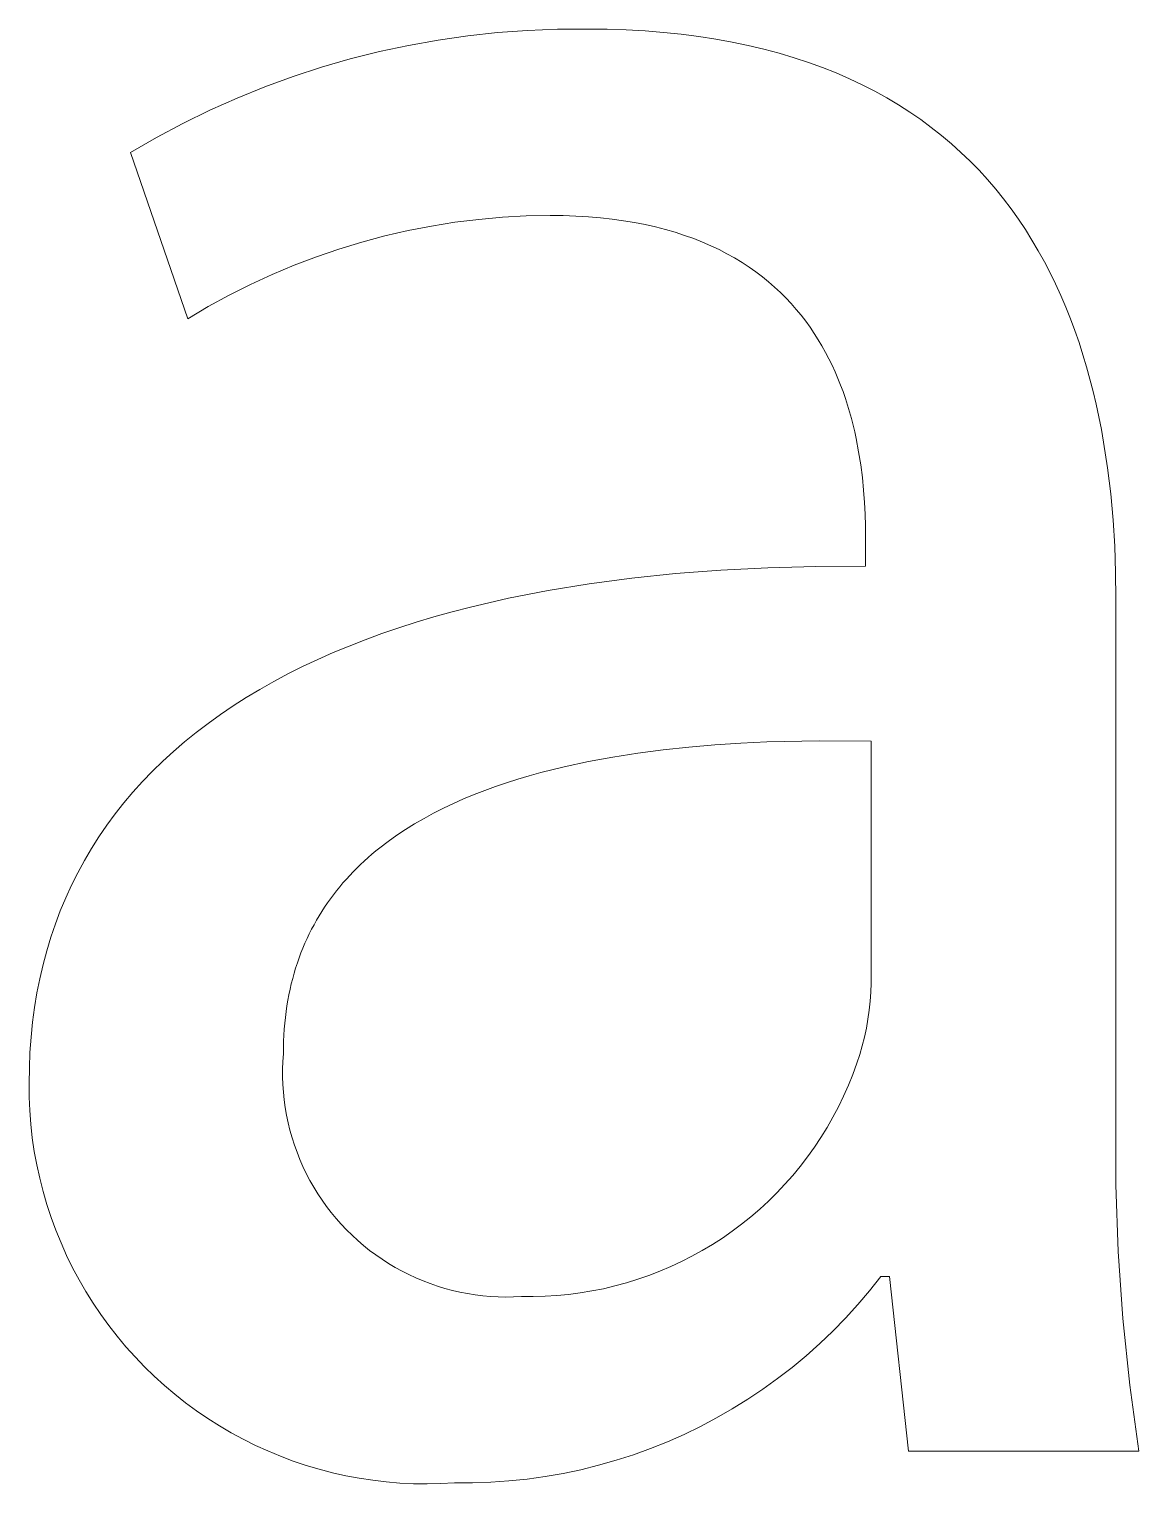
# Model space of a CAD drawing. Header units: millimetres. Extents: x -987 to 2591, y -102 to 2398.
# Drawn here: x 2364.28 to 2378.11, y 149.33 to 167.47 of the extents above; entities that cross this region are included whole.
import ezdxf

# ---------------------------------------------------------------- set-up
doc = ezdxf.new("R2010")
doc.units = ezdxf.units.MM
doc.header["$MEASUREMENT"] = 0
doc.layers.add('Domyślny', color=7, linetype='Continuous', true_color=0x000000)

msp = doc.modelspace()

# ---------------------------------------------------------------- linework, layer by layer
at = {"layer": 'Domyślny', "color": 18, "lineweight": 15, "true_color": 0x000000}
for p, q in [((2369.378, 167.331), (2369.747, 167.384)), ((2369.747, 167.384), (2370.119, 167.424)), ((2370.119, 167.424), (2370.491, 167.452)), ((2370.491, 167.452), (2370.864, 167.466)), ((2370.864, 167.466), (2371.237, 167.468)), ((2371.237, 167.468), (2371.483, 167.466)), ((2371.483, 167.466), (2371.723, 167.458)), ((2371.723, 167.458), (2371.957, 167.445)), ((2371.957, 167.445), (2372.185, 167.427)), ((2372.185, 167.427), (2372.408, 167.404)), ((2372.408, 167.404), (2372.625, 167.376)), ((2372.625, 167.376), (2372.837, 167.343)), ((2368.645, 167.187), (2369.01, 167.265)), ((2369.01, 167.265), (2369.378, 167.331)), ((2372.837, 167.343), (2373.043, 167.306)), ((2373.043, 167.306), (2373.243, 167.264)), ((2373.243, 167.264), (2373.439, 167.218)), ((2373.439, 167.218), (2373.629, 167.167)), ((2367.925, 166.992), (2368.283, 167.096)), ((2368.283, 167.096), (2368.645, 167.187)), ((2373.629, 167.167), (2373.814, 167.112)), ((2373.814, 167.112), (2373.994, 167.053)), ((2373.994, 167.053), (2374.169, 166.989)), ((2367.219, 166.748), (2367.57, 166.876)), ((2367.57, 166.876), (2367.925, 166.992)), ((2374.169, 166.989), (2374.339, 166.921)), ((2374.339, 166.921), (2374.504, 166.85)), ((2374.504, 166.85), (2374.663, 166.774)), ((2366.873, 166.608), (2367.219, 166.748)), ((2374.663, 166.774), (2374.819, 166.694)), ((2374.819, 166.694), (2374.969, 166.611)), ((2366.532, 166.456), (2366.873, 166.608)), ((2374.969, 166.611), (2375.115, 166.524)), ((2375.115, 166.524), (2375.256, 166.434)), ((2365.866, 166.118), (2366.196, 166.293)), ((2366.196, 166.293), (2366.532, 166.456)), ((2375.256, 166.434), (2375.392, 166.34)), ((2375.392, 166.34), (2375.524, 166.243)), ((2365.543, 165.931), (2365.866, 166.118)), ((2375.524, 166.243), (2375.652, 166.142)), ((2375.652, 166.142), (2375.775, 166.038)), ((2366.258, 163.858), (2365.543, 165.931)), ((2375.775, 166.038), (2375.894, 165.931)), ((2375.894, 165.931), (2376.008, 165.821)), ((2376.008, 165.821), (2376.119, 165.708)), ((2376.119, 165.708), (2376.225, 165.592)), ((2376.225, 165.592), (2376.327, 165.473)), ((2376.327, 165.473), (2376.425, 165.351)), ((2376.425, 165.351), (2376.52, 165.227)), ((2376.52, 165.227), (2376.61, 165.1)), ((2369.588, 165.06), (2369.295, 165.013)), ((2369.883, 165.096), (2369.588, 165.06)), ((2370.179, 165.123), (2369.883, 165.096)), ((2370.476, 165.139), (2370.179, 165.123)), ((2370.773, 165.145), (2370.476, 165.139)), ((2370.936, 165.143), (2370.773, 165.145)), ((2371.095, 165.138), (2370.936, 165.143)), ((2371.25, 165.128), (2371.095, 165.138)), ((2371.4, 165.116), (2371.25, 165.128)), ((2371.546, 165.099), (2371.4, 165.116)), ((2371.687, 165.08), (2371.546, 165.099)), ((2371.825, 165.057), (2371.687, 165.08)), ((2371.958, 165.031), (2371.825, 165.057)), ((2372.087, 165.002), (2371.958, 165.031)), ((2376.61, 165.1), (2376.697, 164.971)), ((2368.713, 164.89), (2368.426, 164.813)), ((2369.003, 164.957), (2368.713, 164.89)), ((2369.295, 165.013), (2369.003, 164.957)), ((2372.212, 164.97), (2372.087, 165.002)), ((2372.333, 164.935), (2372.212, 164.97)), ((2372.45, 164.897), (2372.333, 164.935)), ((2372.563, 164.856), (2372.45, 164.897)), ((2372.672, 164.813), (2372.563, 164.856)), ((2376.697, 164.971), (2376.779, 164.839)), ((2376.779, 164.839), (2376.858, 164.705)), ((2368.142, 164.727), (2367.861, 164.631)), ((2368.426, 164.813), (2368.142, 164.727)), ((2372.778, 164.767), (2372.672, 164.813)), ((2372.88, 164.719), (2372.778, 164.767)), ((2372.978, 164.668), (2372.88, 164.719)), ((2373.073, 164.615), (2372.978, 164.668)), ((2376.858, 164.705), (2376.934, 164.569)), ((2367.583, 164.525), (2367.309, 164.41)), ((2367.861, 164.631), (2367.583, 164.525)), ((2373.165, 164.56), (2373.073, 164.615)), ((2373.253, 164.502), (2373.165, 164.56)), ((2373.337, 164.443), (2373.253, 164.502)), ((2376.934, 164.569), (2377.006, 164.431)), ((2367.309, 164.41), (2367.039, 164.286)), ((2373.419, 164.381), (2373.337, 164.443)), ((2373.497, 164.317), (2373.419, 164.381)), ((2373.572, 164.252), (2373.497, 164.317)), ((2377.006, 164.431), (2377.074, 164.291)), ((2377.074, 164.291), (2377.139, 164.148)), ((2366.774, 164.152), (2366.513, 164.01)), ((2367.039, 164.286), (2366.774, 164.152)), ((2373.644, 164.185), (2373.572, 164.252)), ((2373.713, 164.117), (2373.644, 164.185)), ((2373.778, 164.046), (2373.713, 164.117)), ((2377.139, 164.148), (2377.201, 164.004)), ((2366.513, 164.01), (2366.258, 163.858)), ((2373.841, 163.975), (2373.778, 164.046)), ((2373.902, 163.902), (2373.841, 163.975)), ((2377.201, 164.004), (2377.259, 163.858)), ((2373.959, 163.827), (2373.902, 163.902)), ((2374.014, 163.752), (2373.959, 163.827)), ((2374.065, 163.675), (2374.014, 163.752)), ((2377.259, 163.858), (2377.314, 163.711)), ((2374.115, 163.597), (2374.065, 163.675)), ((2374.162, 163.519), (2374.115, 163.597)), ((2377.314, 163.711), (2377.366, 163.561)), ((2374.206, 163.439), (2374.162, 163.519)), ((2374.248, 163.359), (2374.206, 163.439)), ((2377.366, 163.561), (2377.414, 163.41)), ((2377.414, 163.41), (2377.46, 163.258)), ((2374.288, 163.278), (2374.248, 163.359)), ((2374.325, 163.196), (2374.288, 163.278)), ((2377.46, 163.258), (2377.502, 163.105)), ((2374.36, 163.114), (2374.325, 163.196)), ((2374.393, 163.032), (2374.36, 163.114)), ((2374.424, 162.949), (2374.393, 163.032)), ((2377.502, 163.105), (2377.542, 162.95)), ((2374.453, 162.865), (2374.424, 162.949)), ((2374.48, 162.782), (2374.453, 162.865)), ((2377.542, 162.95), (2377.579, 162.794)), ((2374.505, 162.699), (2374.48, 162.782)), ((2374.528, 162.615), (2374.505, 162.699)), ((2377.579, 162.794), (2377.612, 162.636)), ((2374.55, 162.532), (2374.528, 162.615)), ((2374.57, 162.449), (2374.55, 162.532)), ((2377.612, 162.636), (2377.644, 162.478)), ((2377.644, 162.478), (2377.672, 162.319)), ((2374.588, 162.366), (2374.57, 162.449)), ((2374.619, 162.201), (2374.588, 162.366)), ((2377.672, 162.319), (2377.721, 161.998)), ((2374.645, 162.038), (2374.619, 162.201)), ((2374.665, 161.878), (2374.645, 162.038)), ((2377.721, 161.998), (2377.76, 161.675)), ((2374.681, 161.721), (2374.665, 161.878)), ((2374.692, 161.568), (2374.681, 161.721)), ((2377.76, 161.675), (2377.79, 161.349)), ((2374.699, 161.421), (2374.692, 161.568)), ((2374.703, 161.278), (2374.699, 161.421)), ((2374.704, 161.142), (2374.703, 161.278)), ((2377.79, 161.349), (2377.81, 161.023)), ((2374.704, 160.773), (2374.704, 161.142)), ((2377.81, 161.023), (2377.822, 160.695)), ((2371.79, 160.624), (2372.338, 160.681)), ((2372.338, 160.681), (2372.903, 160.724)), ((2372.903, 160.724), (2373.486, 160.754)), ((2373.486, 160.754), (2374.086, 160.77)), ((2374.086, 160.77), (2374.704, 160.773)), ((2377.822, 160.695), (2377.826, 160.368)), ((2370.749, 160.47), (2371.26, 160.554)), ((2371.26, 160.554), (2371.79, 160.624)), ((2369.781, 160.264), (2370.256, 160.374)), ((2370.256, 160.374), (2370.749, 160.47)), ((2377.826, 160.368), (2377.826, 153.898)), ((2369.104, 160.075), (2369.325, 160.141)), ((2369.325, 160.141), (2369.551, 160.204)), ((2369.551, 160.204), (2369.781, 160.264)), ((2368.676, 159.933), (2368.887, 160.005)), ((2368.887, 160.005), (2369.104, 160.075)), ((2368.069, 159.696), (2368.267, 159.778)), ((2368.267, 159.778), (2368.469, 159.857)), ((2368.469, 159.857), (2368.676, 159.933)), ((2367.689, 159.522), (2367.877, 159.61)), ((2367.877, 159.61), (2368.069, 159.696)), ((2367.328, 159.335), (2367.506, 159.43)), ((2367.506, 159.43), (2367.689, 159.522)), ((2366.986, 159.136), (2367.154, 159.237)), ((2367.154, 159.237), (2367.328, 159.335)), ((2366.664, 158.925), (2366.822, 159.032)), ((2366.822, 159.032), (2366.986, 159.136)), ((2366.51, 158.814), (2366.664, 158.925)), ((2366.217, 158.584), (2366.361, 158.701)), ((2366.361, 158.701), (2366.51, 158.814)), ((2366.079, 158.465), (2366.217, 158.584)), ((2372.503, 158.519), (2372.184, 158.485)), ((2372.826, 158.546), (2372.503, 158.519)), ((2373.15, 158.568), (2372.826, 158.546)), ((2373.476, 158.583), (2373.15, 158.568)), ((2374.128, 158.597), (2373.476, 158.583)), ((2374.776, 158.592), (2374.128, 158.597)), ((2374.776, 155.578), (2374.776, 158.592)), ((2365.816, 158.217), (2365.945, 158.342)), ((2365.945, 158.342), (2366.079, 158.465)), ((2371.25, 158.338), (2370.95, 158.274)), ((2371.556, 158.395), (2371.25, 158.338)), ((2371.868, 158.443), (2371.556, 158.395)), ((2372.184, 158.485), (2371.868, 158.443)), ((2365.692, 158.088), (2365.816, 158.217)), ((2370.513, 158.161), (2370.371, 158.119)), ((2370.656, 158.201), (2370.513, 158.161)), ((2370.95, 158.274), (2370.656, 158.201)), ((2365.46, 157.822), (2365.574, 157.957)), ((2365.574, 157.957), (2365.692, 158.088)), ((2369.958, 157.978), (2369.826, 157.927)), ((2370.094, 158.028), (2369.958, 157.978)), ((2370.231, 158.074), (2370.094, 158.028)), ((2370.371, 158.119), (2370.231, 158.074)), ((2365.351, 157.685), (2365.46, 157.822)), ((2369.568, 157.816), (2369.443, 157.757)), ((2369.695, 157.873), (2369.568, 157.816)), ((2369.826, 157.927), (2369.695, 157.873)), ((2365.248, 157.544), (2365.351, 157.685)), ((2369.202, 157.63), (2369.085, 157.563)), ((2369.321, 157.695), (2369.202, 157.63)), ((2369.443, 157.757), (2369.321, 157.695)), ((2365.057, 157.255), (2365.15, 157.401)), ((2365.15, 157.401), (2365.248, 157.544)), ((2368.863, 157.419), (2368.756, 157.343)), ((2368.972, 157.492), (2368.863, 157.419)), ((2369.085, 157.563), (2368.972, 157.492)), ((2364.969, 157.105), (2365.057, 157.255)), ((2368.603, 157.224), (2368.553, 157.183)), ((2368.653, 157.265), (2368.603, 157.224)), ((2368.756, 157.343), (2368.653, 157.265)), ((2364.886, 156.953), (2364.969, 157.105)), ((2368.411, 157.055), (2368.365, 157.01)), ((2368.457, 157.098), (2368.411, 157.055)), ((2368.505, 157.141), (2368.457, 157.098)), ((2368.553, 157.183), (2368.505, 157.141)), ((2364.809, 156.798), (2364.886, 156.953)), ((2368.234, 156.873), (2368.192, 156.825)), ((2368.276, 156.919), (2368.234, 156.873)), ((2368.32, 156.965), (2368.276, 156.919)), ((2368.365, 157.01), (2368.32, 156.965)), ((2364.736, 156.64), (2364.809, 156.798)), ((2368.072, 156.678), (2368.035, 156.627)), ((2368.111, 156.728), (2368.072, 156.678)), ((2368.151, 156.777), (2368.111, 156.728)), ((2368.192, 156.825), (2368.151, 156.777)), ((2364.669, 156.479), (2364.736, 156.64)), ((2367.963, 156.523), (2367.928, 156.47)), ((2367.998, 156.576), (2367.963, 156.523)), ((2368.035, 156.627), (2367.998, 156.576)), ((2364.551, 156.149), (2364.607, 156.315)), ((2364.607, 156.315), (2364.669, 156.479)), ((2367.862, 156.361), (2367.831, 156.305)), ((2367.895, 156.416), (2367.862, 156.361)), ((2367.928, 156.47), (2367.895, 156.416)), ((2364.5, 155.979), (2364.551, 156.149)), ((2367.744, 156.133), (2367.718, 156.074)), ((2367.772, 156.191), (2367.744, 156.133)), ((2367.801, 156.249), (2367.772, 156.191)), ((2367.831, 156.305), (2367.801, 156.249)), ((2364.454, 155.807), (2364.5, 155.979)), ((2367.668, 155.953), (2367.645, 155.891)), ((2367.692, 156.014), (2367.668, 155.953)), ((2367.718, 156.074), (2367.692, 156.014)), ((2364.413, 155.632), (2364.454, 155.807)), ((2367.623, 155.828), (2367.602, 155.764)), ((2367.645, 155.891), (2367.623, 155.828)), ((2364.378, 155.454), (2364.413, 155.632)), ((2367.565, 155.634), (2367.548, 155.568)), ((2367.583, 155.7), (2367.565, 155.634)), ((2367.602, 155.764), (2367.583, 155.7)), ((2364.348, 155.273), (2364.378, 155.454)), ((2367.518, 155.432), (2367.505, 155.363)), ((2367.532, 155.501), (2367.518, 155.432)), ((2367.548, 155.568), (2367.532, 155.501)), ((2374.763, 155.352), (2374.771, 155.465)), ((2374.771, 155.465), (2374.776, 155.578)), ((2364.324, 155.089), (2364.348, 155.273)), ((2367.494, 155.293), (2367.483, 155.222)), ((2367.505, 155.363), (2367.494, 155.293)), ((2374.735, 155.127), (2374.751, 155.239)), ((2374.751, 155.239), (2374.763, 155.352)), ((2364.304, 154.903), (2364.324, 155.089)), ((2367.466, 155.077), (2367.46, 155.003)), ((2367.474, 155.15), (2367.466, 155.077)), ((2367.483, 155.222), (2367.474, 155.15)), ((2374.715, 155.015), (2374.735, 155.127)), ((2364.291, 154.714), (2364.304, 154.903)), ((2367.455, 154.928), (2367.452, 154.852)), ((2367.46, 155.003), (2367.455, 154.928)), ((2374.664, 154.794), (2374.691, 154.904)), ((2374.691, 154.904), (2374.715, 155.015)), ((2364.283, 154.522), (2364.291, 154.714)), ((2367.449, 154.697), (2367.442, 154.601)), ((2367.45, 154.775), (2367.449, 154.697)), ((2367.452, 154.852), (2367.45, 154.775)), ((2374.597, 154.578), (2374.632, 154.685)), ((2374.632, 154.685), (2374.664, 154.794)), ((2364.28, 154.327), (2364.283, 154.522)), ((2367.442, 154.601), (2367.439, 154.504)), ((2367.439, 154.504), (2367.439, 154.408)), ((2374.547, 154.439), (2374.597, 154.578)), ((2364.281, 154.157), (2364.28, 154.327)), ((2367.439, 154.408), (2367.442, 154.312)), ((2374.492, 154.303), (2374.547, 154.439)), ((2364.288, 153.987), (2364.281, 154.157)), ((2367.442, 154.312), (2367.449, 154.216)), ((2367.449, 154.216), (2367.459, 154.12)), ((2374.368, 154.035), (2374.432, 154.168)), ((2374.432, 154.168), (2374.492, 154.303)), ((2364.302, 153.817), (2364.288, 153.987)), ((2367.459, 154.12), (2367.472, 154.025)), ((2367.472, 154.025), (2367.488, 153.93)), ((2374.299, 153.905), (2374.368, 154.035)), ((2364.32, 153.648), (2364.302, 153.817)), ((2367.488, 153.93), (2367.508, 153.836)), ((2367.508, 153.836), (2367.531, 153.743)), ((2374.149, 153.652), (2374.226, 153.777)), ((2374.226, 153.777), (2374.299, 153.905)), ((2377.826, 153.898), (2377.826, 153.064)), ((2364.345, 153.48), (2364.32, 153.648)), ((2367.531, 153.743), (2367.557, 153.65)), ((2367.557, 153.65), (2367.586, 153.558)), ((2374.067, 153.53), (2374.149, 153.652)), ((2364.376, 153.312), (2364.345, 153.48)), ((2367.586, 153.558), (2367.619, 153.468)), ((2367.619, 153.468), (2367.654, 153.378)), ((2373.892, 153.293), (2373.981, 153.41)), ((2373.981, 153.41), (2374.067, 153.53)), ((2364.412, 153.146), (2364.376, 153.312)), ((2367.654, 153.378), (2367.693, 153.29)), ((2367.693, 153.29), (2367.735, 153.203)), ((2373.798, 153.18), (2373.892, 153.293)), ((2364.454, 152.981), (2364.412, 153.146)), ((2367.735, 153.203), (2367.779, 153.118)), ((2367.779, 153.118), (2367.827, 153.034)), ((2373.599, 152.963), (2373.7, 153.07)), ((2373.7, 153.07), (2373.798, 153.18)), ((2377.826, 153.064), (2377.855, 152.23)), ((2364.501, 152.818), (2364.454, 152.981)), ((2367.827, 153.034), (2367.877, 152.952)), ((2367.877, 152.952), (2367.931, 152.872)), ((2367.931, 152.872), (2367.987, 152.794)), ((2373.494, 152.859), (2373.599, 152.963)), ((2364.555, 152.656), (2364.501, 152.818)), ((2367.987, 152.794), (2368.045, 152.718)), ((2368.045, 152.718), (2368.106, 152.643)), ((2373.274, 152.664), (2373.386, 152.76)), ((2373.386, 152.76), (2373.494, 152.859)), ((2364.613, 152.496), (2364.555, 152.656)), ((2368.106, 152.643), (2368.17, 152.571)), ((2368.17, 152.571), (2368.236, 152.501)), ((2373.041, 152.483), (2373.159, 152.572)), ((2373.159, 152.572), (2373.274, 152.664)), ((2364.678, 152.338), (2364.613, 152.496)), ((2364.747, 152.183), (2364.678, 152.338)), ((2368.236, 152.501), (2368.305, 152.434)), ((2368.305, 152.434), (2368.376, 152.369)), ((2368.376, 152.369), (2368.449, 152.306)), ((2372.797, 152.32), (2372.92, 152.399)), ((2372.92, 152.399), (2373.041, 152.483)), ((2364.822, 152.03), (2364.747, 152.183)), ((2368.449, 152.306), (2368.524, 152.246)), ((2368.524, 152.246), (2368.601, 152.188)), ((2368.601, 152.188), (2368.68, 152.134)), ((2372.41, 152.106), (2372.541, 152.173)), ((2372.541, 152.173), (2372.67, 152.244)), ((2372.67, 152.244), (2372.797, 152.32)), ((2377.855, 152.23), (2377.912, 151.397)), ((2364.902, 151.88), (2364.822, 152.03)), ((2368.68, 152.134), (2368.761, 152.082)), ((2368.761, 152.082), (2368.844, 152.032)), ((2368.844, 152.032), (2368.928, 151.986)), ((2368.928, 151.986), (2369.014, 151.943)), ((2372.004, 151.933), (2372.141, 151.986)), ((2372.141, 151.986), (2372.277, 152.044)), ((2372.277, 152.044), (2372.41, 152.106)), ((2364.987, 151.733), (2364.902, 151.88)), ((2369.014, 151.943), (2369.101, 151.902)), ((2369.101, 151.902), (2369.19, 151.865)), ((2369.19, 151.865), (2369.28, 151.831)), ((2369.28, 151.831), (2369.371, 151.799)), ((2369.371, 151.799), (2369.463, 151.771)), ((2371.439, 151.768), (2371.582, 151.802)), ((2371.582, 151.802), (2371.724, 151.841)), ((2371.724, 151.841), (2371.865, 151.885)), ((2371.865, 151.885), (2372.004, 151.933)), ((2374.895, 151.921), (2374.754, 151.743)), ((2375.002, 151.921), (2374.895, 151.921)), ((2375.24, 149.741), (2375.002, 151.921)), ((2365.078, 151.588), (2364.987, 151.733)), ((2369.463, 151.771), (2369.556, 151.747)), ((2369.556, 151.747), (2369.65, 151.725)), ((2369.65, 151.725), (2369.744, 151.707)), ((2369.744, 151.707), (2369.839, 151.692)), ((2369.839, 151.692), (2369.935, 151.68)), ((2369.935, 151.68), (2370.031, 151.671)), ((2370.031, 151.671), (2370.127, 151.666)), ((2370.127, 151.666), (2370.223, 151.664)), ((2370.223, 151.664), (2370.319, 151.666)), ((2370.319, 151.666), (2370.415, 151.671)), ((2370.415, 151.671), (2370.563, 151.67)), ((2370.563, 151.67), (2370.71, 151.674)), ((2370.71, 151.674), (2370.857, 151.683)), ((2370.857, 151.683), (2371.003, 151.697)), ((2371.003, 151.697), (2371.149, 151.716)), ((2371.149, 151.716), (2371.295, 151.74)), ((2371.295, 151.74), (2371.439, 151.768)), ((2374.754, 151.743), (2374.608, 151.57)), ((2365.173, 151.447), (2365.078, 151.588)), ((2365.273, 151.309), (2365.173, 151.447)), ((2374.608, 151.57), (2374.455, 151.402)), ((2365.377, 151.175), (2365.273, 151.309)), ((2374.296, 151.24), (2374.133, 151.083)), ((2374.455, 151.402), (2374.296, 151.24)), ((2377.912, 151.397), (2377.998, 150.567)), ((2365.486, 151.044), (2365.377, 151.175)), ((2374.133, 151.083), (2373.963, 150.932)), ((2365.6, 150.918), (2365.486, 151.044)), ((2365.718, 150.795), (2365.6, 150.918)), ((2373.963, 150.932), (2373.789, 150.787)), ((2365.84, 150.676), (2365.718, 150.795)), ((2373.789, 150.787), (2373.609, 150.648)), ((2365.966, 150.562), (2365.84, 150.676)), ((2366.096, 150.452), (2365.966, 150.562)), ((2373.425, 150.515), (2373.237, 150.389)), ((2373.609, 150.648), (2373.425, 150.515)), ((2377.998, 150.567), (2378.112, 149.741)), ((2366.23, 150.346), (2366.096, 150.452)), ((2366.367, 150.246), (2366.23, 150.346)), ((2373.237, 150.389), (2373.044, 150.27)), ((2366.507, 150.15), (2366.367, 150.246)), ((2366.651, 150.058), (2366.507, 150.15)), ((2372.847, 150.157), (2372.647, 150.051)), ((2373.044, 150.27), (2372.847, 150.157)), ((2366.798, 149.972), (2366.651, 150.058)), ((2366.948, 149.891), (2366.798, 149.972)), ((2372.647, 150.051), (2372.443, 149.952)), ((2367.1, 149.815), (2366.948, 149.891)), ((2367.255, 149.745), (2367.1, 149.815)), ((2372.235, 149.86), (2372.025, 149.776)), ((2372.443, 149.952), (2372.235, 149.86)), ((2367.412, 149.68), (2367.255, 149.745)), ((2367.572, 149.62), (2367.412, 149.68)), ((2367.733, 149.566), (2367.572, 149.62)), ((2371.595, 149.629), (2371.377, 149.567)), ((2371.811, 149.699), (2371.595, 149.629)), ((2372.025, 149.776), (2371.811, 149.699)), ((2378.112, 149.741), (2375.24, 149.741)), ((2367.896, 149.517), (2367.733, 149.566)), ((2368.061, 149.474), (2367.896, 149.517)), ((2368.227, 149.437), (2368.061, 149.474)), ((2368.394, 149.405), (2368.227, 149.437)), ((2370.712, 149.426), (2370.487, 149.395)), ((2370.935, 149.465), (2370.712, 149.426)), ((2371.157, 149.512), (2370.935, 149.465)), ((2371.377, 149.567), (2371.157, 149.512)), ((2368.562, 149.38), (2368.394, 149.405)), ((2368.731, 149.36), (2368.562, 149.38)), ((2368.901, 149.345), (2368.731, 149.36)), ((2369.071, 149.337), (2368.901, 149.345)), ((2369.241, 149.335), (2369.071, 149.337)), ((2369.411, 149.338), (2369.241, 149.335)), ((2369.581, 149.347), (2369.411, 149.338)), ((2369.808, 149.347), (2369.581, 149.347)), ((2370.035, 149.355), (2369.808, 149.347)), ((2370.261, 149.371), (2370.035, 149.355)), ((2370.487, 149.395), (2370.261, 149.371))]:
    msp.add_line(p, q, dxfattribs=at)

doc.saveas('drawing.dxf')
